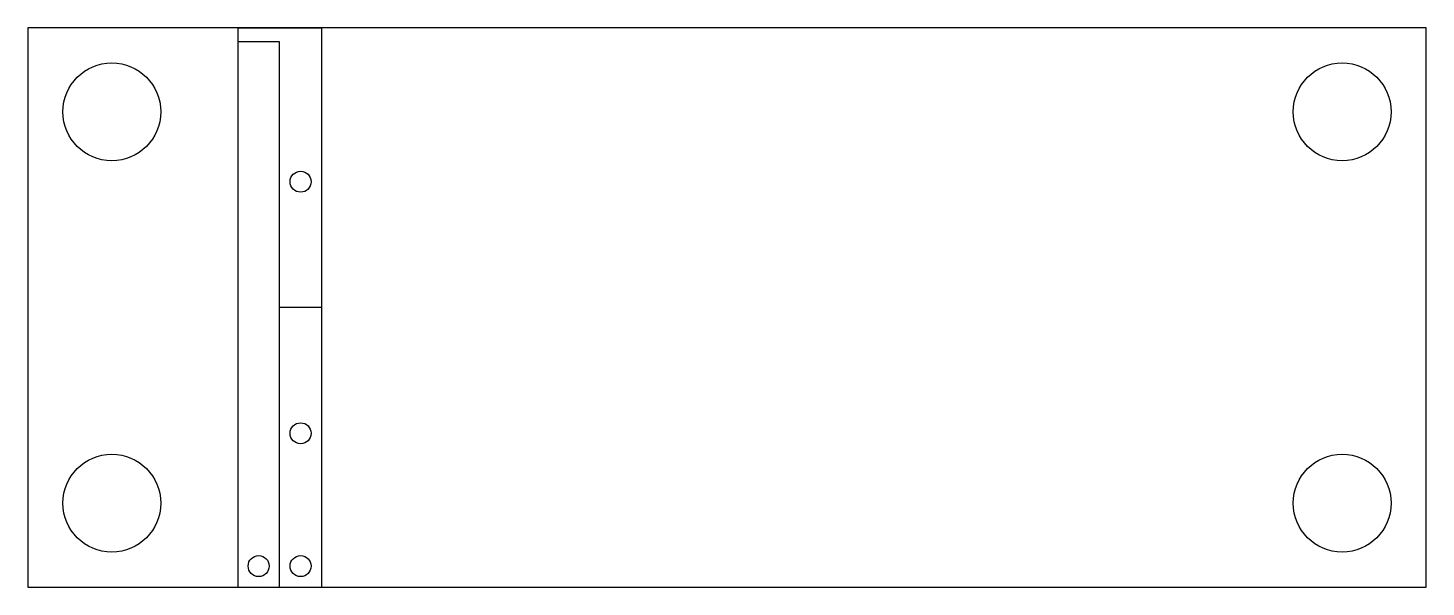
# Model space of a CAD drawing. Header units: millimetres. Extents: x 0 to 50, y 0 to 20.
import ezdxf

# ---------------------------------------------------------------- set-up
doc = ezdxf.new("R2010")
doc.units = ezdxf.units.MM

msp = doc.modelspace()

# ---------------------------------------------------------------- linework, layer by layer
at = {"color": 7, "linetype": 'Continuous', "lineweight": 25}
for p, q in [((50, 20), (0, 20)), ((0, 20), (0, 0)), ((50, 0), (50, 20)), ((0, 0), (50, 0))]:
    msp.add_line(p, q, dxfattribs=at)
at = {"color": 7, "linetype": 'Continuous'}
for p, q in [((7.5, 20), (10.5, 20)), ((7.5, 20), (7.5, 0)), ((10.5, 20), (10.5, 0)), ((9, 19.5), (7.5, 19.5)), ((9, 0), (9, 19.5)), ((10.5, 10), (9, 10)), ((7.5, 0), (10.5, 0))]:
    msp.add_line(p, q, dxfattribs=at)
at = {"color": 7, "linetype": 'Continuous', "lineweight": 25}
for centre, radius in [((3, 17), 1.75), ((47, 17), 1.75), ((9.75, 14.5), 0.375), ((9.75, 5.5), 0.375), ((3, 3), 1.75), ((47, 3), 1.75), ((8.25, 0.75), 0.375), ((9.75, 0.75), 0.375)]:
    msp.add_circle(centre, radius, dxfattribs=at)

doc.saveas('drawing.dxf')
